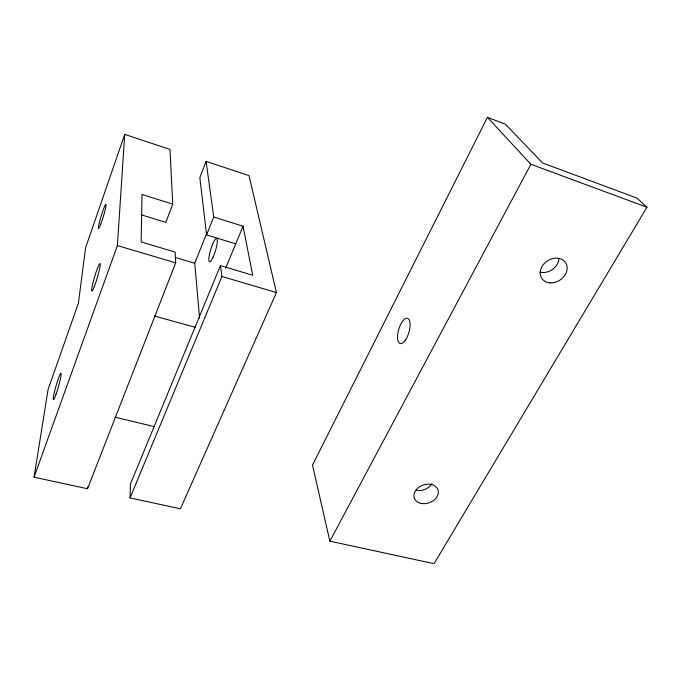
<?xml version="1.0" encoding="UTF-8"?>
<svg xmlns="http://www.w3.org/2000/svg" width="681" height="681" viewBox="0 0 681 681"><rect width="100%" height="100%" fill="white"/><g stroke="black" fill="none" stroke-linecap="round" stroke-linejoin="round"><path stroke-width="1.02" d="M130.054 497.922L130.429 484.063L220.423 265.616L252.711 275.269L243.057 226.211L213.74 217.001L206.096 161.388L249.016 175.63L276.435 292.583L180.405 508.792L130.054 497.922L221.912 276.477L220.423 265.616M172.744 204.113L142.014 194.46L141.163 241.925L175.17 252.089L175.707 262.823L87.526 488.745L34.05 477.202L117.387 245.594L124.734 134.395L169.978 149.411L172.744 204.113L165.832 222.364L141.214 214.787M87.526 488.745L87.696 486.762M34.05 477.202L48.079 389.532L78.392 303.164L85.593 247.756L124.734 134.395M206.096 161.388L199.848 177.562L206.581 234.894L235.737 243.866M199.576 318.197L194.749 263.241L206.862 232.911M206.581 234.894L213.74 217.001M225.607 268.263L243.057 226.211M487.426 117.328L312.494 465.089L329.868 541.191L434.052 563.672L646.95 207.237L636.982 198.128L542.536 162.955L505.421 124.189L487.426 117.328L530.891 164.266L646.95 207.237M329.868 541.191L530.891 164.266M115.046 417.189L154.229 426.612M154.349 316.01L195.379 327.348M175.485 257.512L194.749 263.241M117.387 245.594L175.707 262.823M221.912 276.477L276.435 292.583M558.939 258.763A13.995 11.33 -33.6 0 1 540.007 272.153M432.001 483.553A12.292 9.279 -19.4 0 1 416.04 490.175M550.129 282.87A14.275 11.475 -33.3 0 0 566.72 265.045A14.275 11.475 -33.3 0 0 544.17 263.624A14.275 11.475 -33.3 0 0 550.129 282.87M420.679 503.31A12.513 9.355 -19.4 0 0 438.292 491.563A12.513 9.355 -19.4 0 0 419.36 486.915A12.513 9.355 -19.4 0 0 420.679 503.31M100.745 224.279A12.633 1.107 -73.1 0 0 105.998 204.589A12.633 1.107 -73.1 0 0 99.869 220.627A12.633 1.107 -73.1 0 0 100.745 224.279M94.233 286.735A14.318 1.413 -73.4 0 0 100.226 263.93A14.318 1.413 -73.4 0 0 93.382 281.185A14.318 1.413 -73.4 0 0 94.233 286.735M56.106 394.01A13.765 1.26 -74 0 0 61.043 373.273A13.765 1.26 -74 0 0 54.403 392.086A13.765 1.26 -74 0 0 56.106 394.01M213.153 257.009A12.19 2.46 -73.1 0 0 216.728 238.503A12.19 2.46 -73.1 0 0 209.365 254.856A12.19 2.46 -73.1 0 0 213.153 257.009M405.357 340.177A13.16 5.312 -73.8 0 0 408.319 318.734A13.16 5.312 -73.8 0 0 397.764 333.852A13.16 5.312 -73.8 0 0 405.357 340.177"/></g></svg>
